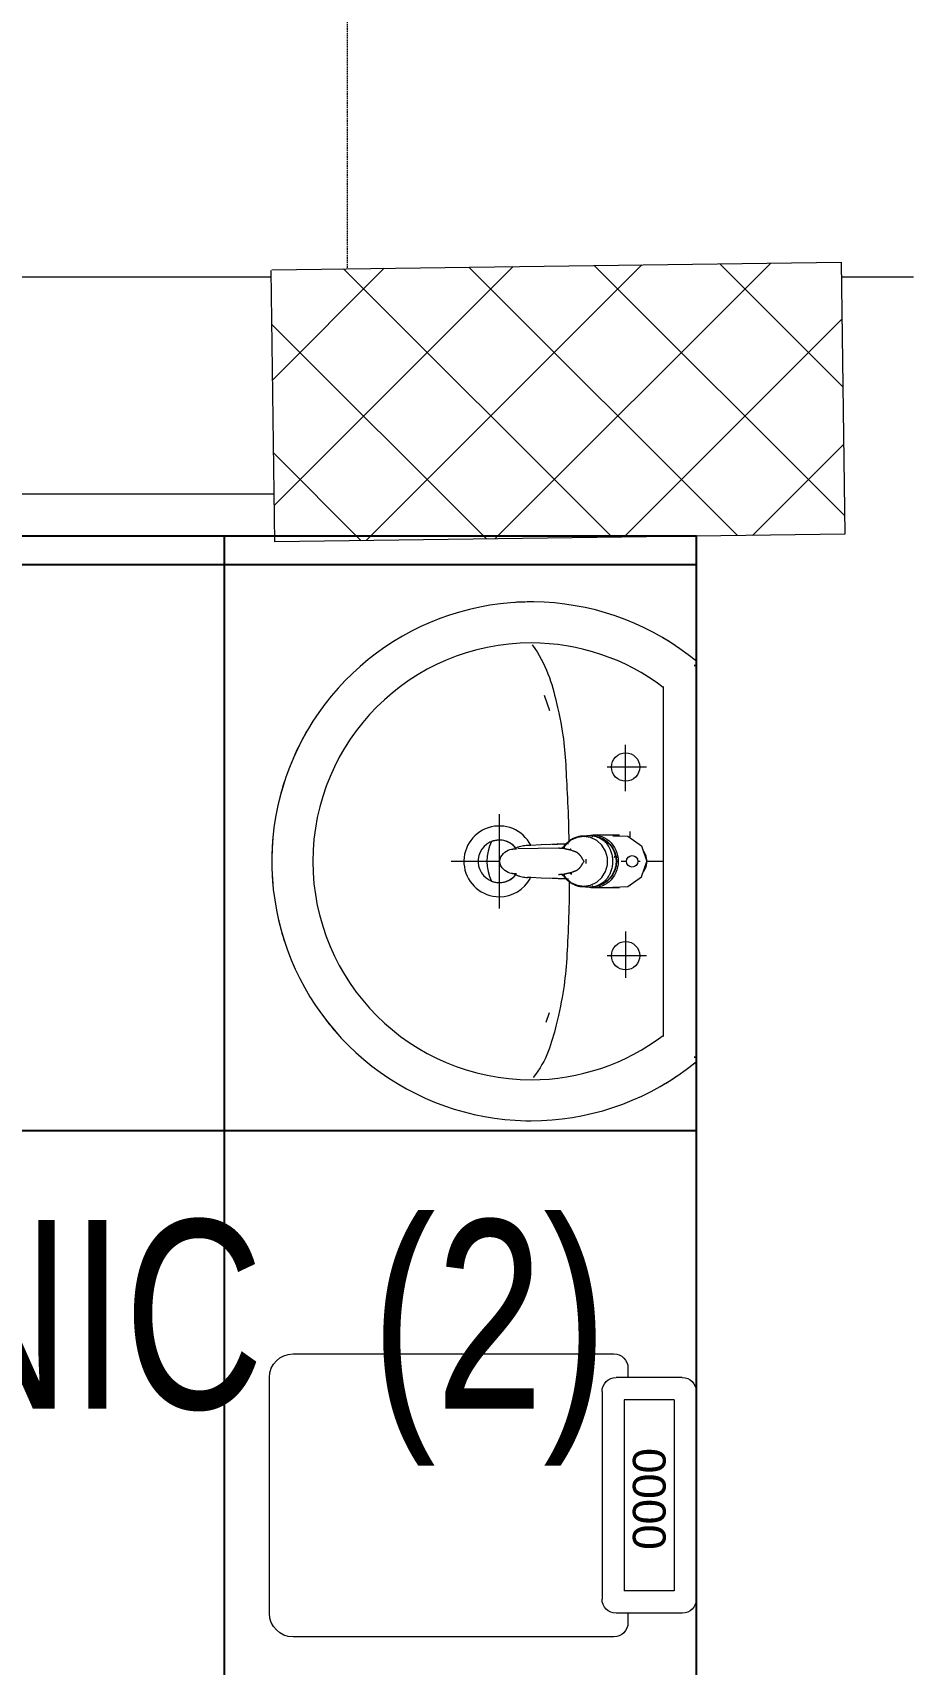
# Model space of a CAD drawing. Extents: x -178977 to 231842, y -29287 to 19916.
# Drawn here: x 48272 to 49206, y 7369 to 9099 of the extents above; entities that cross this region are included whole.
import ezdxf

# ---------------------------------------------------------------- set-up
doc = ezdxf.new("R2010")
doc.units = 0
doc.header["$LTSCALE"] = 0.25
doc.linetypes.add('01-First Floor-FUR$0$HIDDEN', pattern=[9.525, 6.35, -3.175])
doc.linetypes.add('DASHDOT', pattern=[25.4, 12.7, -6.35, 0, -6.35])
for name, color, linetype, lineweight in [('01-First Floor-FUR$0$72_EGR_BASE_TEXT', 252, 'Continuous', 5), ('01-First Floor-FUR$0$C-HYDR-CTCH', 251, 'Continuous', 5), ('01-First Floor-FUR$0$Hatch', 252, 'Continuous', 5), ('01-First Floor-FUR$0$LOADING', 253, 'Continuous', 5), ('01-First Floor-FUR$0$P-SANR-FIXT', 6, 'Continuous', 18), ('01-First Floor-FUR$0$P-SANR-FIXT-1', 6, 'Continuous', 13), ('01-First Floor-FUR$0$Proj', 251, 'Continuous', 5), ('01-First Floor-FUR$0$Walls', 251, 'Continuous', 5), ('E-LITE-CLNG-CNDT', 6, 'DASHDOT', 35)]:
    doc.layers.add(name, color=color, linetype=linetype, lineweight=lineweight)
doc.layers.add('01-First Floor-FUR$0$FALSE CEILING', color=251, linetype='Continuous')
doc.styles.add('01-First Floor-FUR$0$Standard', font='arial.ttf')
doc.styles.add('01-First Floor-FUR$0$X3G_ENTITY_9EC9', font='swisscl.ttf', dxfattribs={"height": 0.2})

# ---------------------------------------------------------------- blocks, each defined once
blk = doc.blocks.new('01-First Floor-FUR$0$FP_138-161_A_00_GFL_-0_080_Einreichung_Grundrisse_100')
at = {"layer": '01-First Floor-FUR$0$P-SANR-FIXT'}
blk.add_line((-0.0044, -0.0019), (-0.0045, -0.0021), dxfattribs=at)
at = {"layer": '01-First Floor-FUR$0$P-SANR-FIXT', "flags": 128}
blk.add_lwpolyline([(-0.0057, -0.0037), (-0.0058, -0.0039), (-0.006, -0.004)], dxfattribs=at)
blk = doc.blocks.new('01-First Floor-FUR$0$FP_139-161_A_00_GFL_-0_080_Einreichung_Grundrisse_100')
at = {"layer": '01-First Floor-FUR$0$P-SANR-FIXT'}
blk.add_line((0.0045, -0.0022), (0.0044, -0.002), dxfattribs=at)
at = {"layer": '01-First Floor-FUR$0$P-SANR-FIXT', "flags": 128}
blk.add_lwpolyline([(0.006, -0.004), (0.0059, -0.0039), (0.0057, -0.0038)], dxfattribs=at)
blk = doc.blocks.new('01-First Floor-FUR$0$IS_Ceraplus_B8204_BIM_BG _1_ - B8204AA - CERAPLUS single lever basin mixer with pop-up waste-V137-161_A_00_GFL_-0_080_Einreichung_Grundrisse_100')
at = {"layer": '01-First Floor-FUR$0$P-SANR-FIXT-1'}
h = blk.add_hatch(dxfattribs=at)
h.set_pattern_fill('FP_26', color=256, style=0, pattern_type=2)
h.set_pattern_definition([(225, (0.009, 0), (0.010607, -0.010607), []), (315, (0.009, 0), (0.010607, 0.010607), [])])
h.paths.add_polyline_path([(0.0056, -0.002), (0.0058, -0.0024), (0.0058, -0.0021)])
h.paths.add_polyline_path([(0.007, -0.0039), (0.0088, -0.0045), (0.0084, -0.0043)])
at = {"layer": '01-First Floor-FUR$0$LOADING'}
for p, q in [((-0.028, 0), (-0.028, -0.0281)), ((0.028, -0.0281), (0.028, 0)), ((-0.0274, -0.0337), (-0.0271, -0.0392)), ((-0.0262, -0.0282), (-0.0263, -0.0287)), ((0.0263, -0.0287), (0.0262, -0.0282)), ((0.0262, -0.0293), (0.0263, -0.0287)), ((0.0271, -0.0392), (0.0274, -0.0337)), ((-0.0137, -0.0512), (-0.0129, -0.0517)), ((0.0124, -0.052), (0.0133, -0.0515)), ((0.014, -0.0647), (0.0133, -0.1077)), ((0.0185, -0.0618), (0.019, -0.0539)), ((0.019, -0.0539), (0.0188, -0.0561))]:
    blk.add_line(p, q, dxfattribs=at)
at = {"layer": '01-First Floor-FUR$0$LOADING', "flags": 128}
for points in [[(-0.0272, -0.0069), (-0.0266, 0.009), (-0.0165, 0.0236), (0, 0.0291)], [(0.0272, -0.0069), (0.0266, 0.009), (0.0165, 0.0236), (0, 0.0291)], [(-0.0176, -0.0568), (-0.0224, -0.0513), (-0.0254, -0.0448), (-0.0264, -0.0376), (-0.0253, -0.0305), (-0.0222, -0.024), (-0.0172, -0.0186), (-0.0109, -0.0147), (-0.0037, -0.0127), (0.0037, -0.0127), (0.0109, -0.0147), (0.0172, -0.0186), (0.0222, -0.024), (0.0253, -0.0305), (0.0264, -0.0376), (0.0254, -0.0448), (0.0224, -0.0513), (0.0176, -0.0568)], [(-0.0271, -0.0393), (-0.027, -0.0403), (-0.0269, -0.0414), (-0.0267, -0.0424), (-0.0265, -0.0434), (-0.0262, -0.0444), (-0.0259, -0.0454), (-0.0255, -0.0464), (-0.0252, -0.0474), (-0.0247, -0.0484), (-0.0243, -0.0493), (-0.0238, -0.0502), (-0.0232, -0.0511), (-0.0226, -0.052), (-0.022, -0.0529), (-0.0214, -0.0537), (-0.0207, -0.0545), (-0.0199, -0.0553), (-0.0192, -0.0561), (-0.0184, -0.0568), (-0.0176, -0.0575), (-0.0173, -0.0577)], [(0.0173, -0.0577), (0.0181, -0.057), (0.0189, -0.0563), (0.0197, -0.0556), (0.0204, -0.0548), (0.0211, -0.054), (0.0218, -0.0532), (0.0224, -0.0523), (0.023, -0.0514), (0.0236, -0.0505), (0.0241, -0.0496), (0.0246, -0.0487), (0.025, -0.0477), (0.0254, -0.0467), (0.0258, -0.0458), (0.0261, -0.0448), (0.0264, -0.0437), (0.0266, -0.0427), (0.0268, -0.0417), (0.027, -0.0407), (0.0271, -0.0396), (0.0271, -0.0393)], [(-0.019, -0.0539), (-0.0185, -0.0615), (-0.0185, -0.0618)], [(-0.0162, -0.0579), (-0.0156, -0.058), (-0.0151, -0.0581), (-0.0146, -0.0583), (-0.0142, -0.0586), (-0.0139, -0.0588), (-0.0138, -0.0591)], [(-0.0138, -0.0591), (-0.0139, -0.0612), (-0.014, -0.0633)], [(0.0138, -0.0591), (0.0139, -0.0588), (0.0142, -0.0586), (0.0146, -0.0583), (0.0151, -0.0581), (0.0156, -0.058), (0.0162, -0.0579)], [(0.014, -0.0633), (0.0139, -0.0612), (0.0138, -0.0591)], [(0.0171, -0.0578), (0.0174, -0.0575), (0.0176, -0.0568)], [(0.0184, -0.0651), (0.0184, -0.0652), (0.0184, -0.0652), (0.0184, -0.0652), (0.0184, -0.0654), (0.0184, -0.0655)], [(-0.0181, -0.0728), (-0.0177, -0.083), (-0.0172, -0.0938)], [(0.0172, -0.0938), (0.0177, -0.083), (0.0181, -0.0728)], [(-0.0129, -0.1142), (-0.0124, -0.1161), (-0.0118, -0.1179), (-0.0109, -0.1197), (-0.0098, -0.1214), (-0.0084, -0.123), (-0.0067, -0.1244), (-0.0047, -0.1255), (-0.0025, -0.1263), (0, -0.1266)], [(0, -0.1266), (0.0025, -0.1263), (0.0047, -0.1255), (0.0067, -0.1244), (0.0084, -0.123), (0.0098, -0.1214), (0.0109, -0.1197), (0.0118, -0.1179), (0.0124, -0.1161), (0.0129, -0.1142)]]:
    blk.add_lwpolyline(points, dxfattribs=at)
at = {"layer": '01-First Floor-FUR$0$LOADING'}
for centre, radius, start, end in [((0, 0.0135), 0.00603, 0, 180), ((0, 0.0135), 0.00603, 180, 0), ((-0.009, 0), 0.005, 300, 315), ((0.009, 0), 0.005, 225, 240)]:
    blk.add_arc(centre, radius, start, end, dxfattribs=at)
for centre, major_axis, start_param, end_param in [((0, -0.0281), (-0.028, 0), 4.712389, 6.47291), ((0, -0.0287), (0.0267, 0), 1.570796, 3.036556), ((0, -0.0287), (0.0263, 0), 2.625648, 2.791756), ((0, -0.0287), (-0.0263, 0), 4.712389, 5.759587), ((0, -0.0281), (0.028, 0), 6.093357, 7.853982), ((0, -0.0287), (0.0267, 0), 0.105099, 1.570796), ((0, -0.0287), (0.0262, 0), 0.523599, 1.570796), ((0, -0.0287), (0.0262, 0), 0.349919, 0.515945), ((0, -0.0321), (0.0275, 0), 3.141823, 3.202701), ((0, -0.0281), (0.028, 0), 3.371221, 3.483334), ((0, -0.0287), (0.0267, 0), 6.059374, 6.108652), ((0, -0.0281), (0.028, 0), 5.94107, 6.05344), ((0, -0.0321), (0.0275, 0), 6.222066, 6.282955), ((0, -0.0321), (0.0275, 0), 3.239313, 3.439417), ((0, -0.0312), (0.0248, 0), 4.111947, 4.191073), ((0, -0.0281), (0.028, 0), 4.202431, 4.259552), ((0, -0.0287), (0.0263, 0), 4.169225, 4.2325), ((0, -0.0281), (0.028, 0), 5.172057, 5.222265), ((0, -0.0321), (0.0275, 0), 5.985527, 6.185455)]:
    blk.add_ellipse(centre, major_axis=major_axis, ratio=0.961262, start_param=start_param, end_param=end_param, dxfattribs=at)
for points, knots in [([(-0.0215, -0.0162), (-0.0216, -0.0163), (-0.0219, -0.0167), (-0.0227, -0.0177), (-0.0238, -0.0192), (-0.0249, -0.0211), (-0.0258, -0.0231), (-0.0266, -0.0253), (-0.0273, -0.0282), (-0.0275, -0.0305), (-0.0275, -0.0321)], [0.7859035, 0.7859035, 0.7859035, 0.7859035, 0.7916667, 0.8055556, 0.8333333, 0.8611111, 0.8888889, 0.9166667, 0.9444444, 1, 1, 1, 1]), ([(0.021, -0.0157), (0.0208, -0.0154), (0.0203, -0.0149), (0.0192, -0.0139), (0.0177, -0.0127), (0.0161, -0.0117), (0.0148, -0.0109), (0.0138, -0.0104), (0.0127, -0.0099), (0.0113, -0.0093), (0.0087, -0.0084), (0.0048, -0.0075), (0, -0.0071), (-0.0048, -0.0075), (-0.0087, -0.0084), (-0.0113, -0.0093), (-0.0127, -0.0099), (-0.0138, -0.0104), (-0.0148, -0.0109), (-0.0161, -0.0117), (-0.0177, -0.0127), (-0.0191, -0.0139), (-0.0202, -0.0149), (-0.0208, -0.0154), (-0.021, -0.0157)], [0.2222222, 0.2222222, 0.2222222, 0.2222222, 0.2361111, 0.25, 0.2777778, 0.3055556, 0.3194444, 0.3333333, 0.3472222, 0.3611111, 0.3888889, 0.4444444, 0.5, 0.5555556, 0.6111111, 0.6388889, 0.6527778, 0.6666667, 0.6805556, 0.6944444, 0.7222222, 0.75, 0.7638889, 0.7777778, 0.7777778, 0.7777778, 0.7777778]), ([(0.0275, -0.0321), (0.0275, -0.0305), (0.0273, -0.0282), (0.0266, -0.0253), (0.0258, -0.0231), (0.0249, -0.0211), (0.0238, -0.0192), (0.0227, -0.0177), (0.0219, -0.0167), (0.0216, -0.0163), (0.0215, -0.0162)], [0, 0, 0, 0, 0.0555556, 0.0833333, 0.1111111, 0.1388889, 0.1666667, 0.1944444, 0.2083333, 0.2142181, 0.2142181, 0.2142181, 0.2142181]), ([(0, -0.0378), (-0.0005, -0.038), (-0.0012, -0.0384), (-0.0021, -0.0389), (-0.0028, -0.0393), (-0.0035, -0.0397), (-0.0042, -0.04), (-0.0049, -0.0405), (-0.0055, -0.0409), (-0.0061, -0.0414), (-0.0067, -0.0419), (-0.0072, -0.0424), (-0.0078, -0.0429), (-0.0083, -0.0435), (-0.0088, -0.0441), (-0.0092, -0.0446), (-0.0096, -0.0452), (-0.01, -0.0459), (-0.0103, -0.0466), (-0.0105, -0.0472), (-0.0107, -0.0477), (-0.0108, -0.0481), (-0.0109, -0.0484), (-0.0111, -0.0489), (-0.0114, -0.0497), (-0.0118, -0.0509), (-0.0122, -0.0521), (-0.0124, -0.053), (-0.0126, -0.0537), (-0.0128, -0.0544), (-0.0129, -0.0552), (-0.0131, -0.0559), (-0.0132, -0.0566), (-0.0134, -0.0572), (-0.0136, -0.0581), (-0.0137, -0.0587), (-0.0138, -0.0591)], [0, 0, 0, 0, 0.055556, 0.083333, 0.111111, 0.138889, 0.166667, 0.194444, 0.222222, 0.25, 0.277778, 0.305556, 0.333333, 0.361111, 0.388889, 0.416667, 0.444444, 0.472222, 0.5, 0.527778, 0.541667, 0.555556, 0.569444, 0.583333, 0.611111, 0.666667, 0.722222, 0.75, 0.777778, 0.805556, 0.833333, 0.861111, 0.888889, 0.916667, 0.944444, 1, 1, 1, 1]), ([(0, -0.0357), (-0.0006, -0.0357), (-0.0013, -0.0357), (-0.002, -0.0357), (-0.0022, -0.0357)], [0, 0, 0, 0, 0.1, 0.1298359, 0.1298359, 0.1298359, 0.1298359]), ([(0.0022, -0.0357), (0.002, -0.0357), (0.0013, -0.0357), (0.0006, -0.0357), (0, -0.0357)], [0.8701578, 0.8701578, 0.8701578, 0.8701578, 0.9, 1, 1, 1, 1]), ([(0.0138, -0.0591), (0.0137, -0.0587), (0.0136, -0.0581), (0.0134, -0.0572), (0.0132, -0.0566), (0.0131, -0.0559), (0.0129, -0.0552), (0.0128, -0.0544), (0.0126, -0.0537), (0.0124, -0.053), (0.0122, -0.0521), (0.0118, -0.0509), (0.0114, -0.0497), (0.0111, -0.0489), (0.0109, -0.0484), (0.0108, -0.0481), (0.0107, -0.0477), (0.0105, -0.0472), (0.0103, -0.0466), (0.01, -0.0459), (0.0096, -0.0452), (0.0092, -0.0446), (0.0088, -0.0441), (0.0083, -0.0435), (0.0078, -0.0429), (0.0072, -0.0424), (0.0067, -0.0419), (0.0061, -0.0414), (0.0055, -0.0409), (0.0049, -0.0405), (0.0042, -0.04), (0.0035, -0.0397), (0.0028, -0.0393), (0.0021, -0.0389), (0.0012, -0.0384), (0.0005, -0.038), (0, -0.0378)], [0, 0, 0, 0, 0.055556, 0.083333, 0.111111, 0.138889, 0.166667, 0.194444, 0.222222, 0.25, 0.277778, 0.333333, 0.388889, 0.416667, 0.430556, 0.444444, 0.458333, 0.472222, 0.5, 0.527778, 0.555556, 0.583333, 0.611111, 0.638889, 0.666667, 0.694444, 0.722222, 0.75, 0.777778, 0.805556, 0.833333, 0.861111, 0.888889, 0.916667, 0.944444, 1, 1, 1, 1]), ([(-0.0188, -0.0538), (-0.0188, -0.0547), (-0.0186, -0.0582), (-0.0185, -0.0619), (-0.0184, -0.0646)], [0.6724021, 0.6724021, 0.6724021, 0.6724021, 0.75, 1, 1, 1, 1]), ([(-0.0162, -0.0579), (-0.0162, -0.0578), (-0.0163, -0.0578), (-0.0165, -0.0577), (-0.0166, -0.0575), (-0.0167, -0.0574), (-0.0169, -0.0573), (-0.017, -0.0572), (-0.0172, -0.0571), (-0.0173, -0.057), (-0.0175, -0.0569), (-0.0176, -0.0568)], [0, 0, 0, 0, 0.1, 0.2, 0.3, 0.4, 0.5, 0.6, 0.7, 0.8, 1, 1, 1, 1]), ([(-0.0148, -0.0587), (-0.015, -0.0586), (-0.0159, -0.0583), (-0.0167, -0.058), (-0.0172, -0.0578)], [0.8, 0.8, 0.8, 0.8, 0.85, 1, 1, 1, 1]), ([(0.0141, -0.0613), (0.0141, -0.0611), (0.0143, -0.0608), (0.0145, -0.0604), (0.0148, -0.06), (0.0151, -0.0596), (0.0153, -0.0594), (0.0155, -0.0592), (0.0156, -0.059), (0.0158, -0.0588), (0.016, -0.0587), (0.0163, -0.0585), (0.0165, -0.0583), (0.0166, -0.0582)], [0.3333333, 0.3333333, 0.3333333, 0.3333333, 0.4166667, 0.5, 0.5833333, 0.6666667, 0.7083333, 0.75, 0.7916667, 0.8333333, 0.875, 0.9166667, 1, 1, 1, 1]), ([(0.0176, -0.0568), (0.0175, -0.0569), (0.0173, -0.057), (0.0172, -0.0571), (0.017, -0.0572), (0.0169, -0.0573), (0.0167, -0.0574), (0.0166, -0.0575), (0.0165, -0.0577), (0.0163, -0.0578), (0.0162, -0.0578), (0.0162, -0.0579)], [0, 0, 0, 0, 0.2, 0.3, 0.4, 0.5, 0.6, 0.7, 0.8, 0.9, 1, 1, 1, 1]), ([(0.0184, -0.0646), (0.0185, -0.0619), (0.0186, -0.0582), (0.0188, -0.0547), (0.0188, -0.0538)], [0, 0, 0, 0, 0.25, 0.3275586, 0.3275586, 0.3275586, 0.3275586]), ([(-0.0131, -0.1116), (-0.0132, -0.1115), (-0.0135, -0.1109), (-0.0141, -0.1099), (-0.0147, -0.1086), (-0.0153, -0.1072), (-0.0159, -0.1053), (-0.0167, -0.1021), (-0.0171, -0.0992), (-0.0171, -0.0973)], [0.4856715, 0.4856715, 0.4856715, 0.4856715, 0.5, 0.55, 0.6, 0.65, 0.7, 0.8, 1, 1, 1, 1]), ([(0.0131, -0.1116), (0.0133, -0.1113), (0.0137, -0.1106), (0.0142, -0.1096), (0.0147, -0.1084), (0.0153, -0.1072), (0.0159, -0.1053), (0.0167, -0.1021), (0.0171, -0.0992), (0.0171, -0.0973)], [-0.5143371, -0.5143371, -0.5143371, -0.5143371, -0.475, -0.4375, -0.4, -0.35, -0.3, -0.2, 0, 0, 0, 0]), ([(-0.0132, -0.1091), (-0.0132, -0.1096), (-0.0132, -0.1103), (-0.0132, -0.1111), (-0.0132, -0.1115), (-0.0132, -0.1118), (-0.0131, -0.1122), (-0.0131, -0.1125), (-0.0131, -0.1128), (-0.0131, -0.1131), (-0.013, -0.1134), (-0.013, -0.1138), (-0.0129, -0.1141), (-0.0129, -0.1142)], [0.2, 0.2, 0.2, 0.2, 0.4, 0.5, 0.55, 0.6, 0.65, 0.7, 0.75, 0.8, 0.85, 0.9, 1, 1, 1, 1]), ([(0.0129, -0.1142), (0.0129, -0.1141), (0.013, -0.1138), (0.013, -0.1134), (0.0131, -0.1131), (0.0131, -0.1128), (0.0131, -0.1125), (0.0131, -0.1122), (0.0132, -0.1118), (0.0132, -0.1115), (0.0132, -0.1111), (0.0132, -0.1103), (0.0132, -0.1096), (0.0132, -0.1091)], [0, 0, 0, 0, 0.1, 0.15, 0.2, 0.25, 0.3, 0.35, 0.4, 0.45, 0.5, 0.6, 0.8, 0.8, 0.8, 0.8])]:
    blk.add_open_spline(points, degree=3, knots=knots, dxfattribs=at)
for points in [[(-0.0184, -0.0646), (-0.0183, -0.0659), (-0.0182, -0.0684), (-0.0181, -0.0709), (-0.0181, -0.0721)], [(-0.0172, -0.0578), (-0.0171, -0.0578), (-0.0169, -0.058), (-0.0167, -0.0581), (-0.0166, -0.0582)], [(-0.0162, -0.0579), (-0.0162, -0.0579), (-0.0164, -0.0581), (-0.0165, -0.0582), (-0.0166, -0.0583), (-0.0166, -0.0582), (-0.0166, -0.0582)], [(-0.0166, -0.0582), (-0.0163, -0.0585), (-0.0156, -0.059), (-0.0148, -0.0599), (-0.0142, -0.0609), (-0.0139, -0.0617), (-0.0138, -0.0621)], [(-0.014, -0.0633), (-0.014, -0.0633), (-0.014, -0.0633), (-0.014, -0.0633)], [(-0.014, -0.0646), (-0.014, -0.0644), (-0.014, -0.064), (-0.014, -0.0635), (-0.014, -0.0633)], [(0.014, -0.0633), (0.014, -0.0633), (0.014, -0.0633), (0.014, -0.0633)], [(0.014, -0.0633), (0.014, -0.0635), (0.014, -0.064), (0.014, -0.0644), (0.014, -0.0647)], [(0.0172, -0.0578), (0.0168, -0.0579), (0.0158, -0.0583), (0.0147, -0.0587), (0.0141, -0.059)], [(0.0166, -0.0582), (0.0166, -0.0582), (0.0166, -0.0583), (0.0165, -0.0582), (0.0164, -0.0581), (0.0162, -0.0579), (0.0162, -0.0579)], [(0.0166, -0.0582), (0.0167, -0.0582), (0.0168, -0.0581), (0.0169, -0.058), (0.0169, -0.058)], [(0.0169, -0.058), (0.017, -0.0579), (0.0171, -0.0579), (0.0171, -0.0578)], [(0.0181, -0.0721), (0.0181, -0.0709), (0.0182, -0.0684), (0.0183, -0.0659), (0.0184, -0.0646)], [(-0.0172, -0.0938), (-0.0172, -0.0944), (-0.0172, -0.0956), (-0.0171, -0.0967), (-0.0171, -0.0973)], [(0.0171, -0.0973), (0.0171, -0.0967), (0.0172, -0.0956), (0.0172, -0.0944), (0.0172, -0.0938)]]:
    blk.add_open_spline(points, degree=3, dxfattribs=at)
for name in ['01-First Floor-FUR$0$FP_138-161_A_00_GFL_-0_080_Einreichung_Grundrisse_100', '01-First Floor-FUR$0$FP_139-161_A_00_GFL_-0_080_Einreichung_Grundrisse_100']:
    blk.add_blockref(name, (0, 0), dxfattribs=at)
blk = doc.blocks.new('01-First Floor-FUR$0$_100_WB_KER_REN_55x45x18 - _100_WB_KER_REN_55x45x18-V63-161_A_00_GFL_-0_080_Einreichung_Grundrisse_100')
at = {"layer": '01-First Floor-FUR$0$LOADING'}
for p, q in [((-0.2075, 0.225), (-0.2075, 0.2227)), ((0.2074, 0.225), (-0.2074, 0.225)), ((0.2075, 0.2227), (0.2075, 0.225)), ((-0.1855, 0.1899), (0.1855, 0.1899)), ((0, 0.1899), (0, 0.1724)), ((-0.1, 0.172), (-0.1, 0.1303)), ((0, 0.1656), (0, 0.1628)), ((0.1, 0.172), (0.1, 0.1303)), ((-0.0744, 0.15), (-0.1234, 0.15)), ((-0.0259, 0.155), (-0.0315, 0.155)), ((0, 0.1509), (0, 0.1454)), ((0, 0.1422), (0, 0.1399)), ((0.026, 0.155), (0.0248, 0.155)), ((0.0744, 0.15), (0.1234, 0.15)), ((-0.1763, 0.0637), (-0.1598, 0.0692)), ((0.1605, 0.0691), (0.1707, 0.0656)), ((-0.05, 0.0161), (0.05, 0.0161)), ((0, 0.0168), (0, -0.0348))]:
    blk.add_line(p, q, dxfattribs=at)
at = {"layer": '01-First Floor-FUR$0$LOADING', "flags": 128}
for points in [[(-0.2121, 0.225), (-0.219, 0.2164), (-0.2254, 0.2075), (-0.2316, 0.1983), (-0.2373, 0.189), (-0.2427, 0.1794), (-0.2476, 0.1696), (-0.2522, 0.1596), (-0.2564, 0.1494), (-0.2602, 0.1391), (-0.2635, 0.1286), (-0.2665, 0.118), (-0.269, 0.1073), (-0.271, 0.0965), (-0.2727, 0.0856), (-0.2739, 0.0747), (-0.2747, 0.0637), (-0.275, 0.0527), (-0.275, 0.05)], [(0.275, 0.05), (0.2748, 0.061), (0.2741, 0.072), (0.273, 0.0829), (0.2715, 0.0938), (0.2695, 0.1046), (0.2671, 0.1154), (0.2643, 0.126), (0.261, 0.1365), (0.2574, 0.1469), (0.2533, 0.1571), (0.2488, 0.1671), (0.2439, 0.177), (0.2387, 0.1866), (0.233, 0.1961), (0.227, 0.2053), (0.2206, 0.2142), (0.2138, 0.2229), (0.2121, 0.225)], [(-0.275, 0.05), (-0.2748, 0.039), (-0.2741, 0.028), (-0.273, 0.0171), (-0.2715, 0.0062), (-0.2695, -0.0046), (-0.2671, -0.0154), (-0.2643, -0.026), (-0.261, -0.0365), (-0.2574, -0.0469), (-0.2533, -0.0571), (-0.2488, -0.0671), (-0.2439, -0.077), (-0.2387, -0.0866), (-0.233, -0.0961), (-0.227, -0.1053), (-0.2206, -0.1142), (-0.2138, -0.1229), (-0.2067, -0.1313), (-0.1993, -0.1395), (-0.1916, -0.1473), (-0.1836, -0.1548), (-0.1752, -0.162), (-0.1666, -0.1688), (-0.1577, -0.1753), (-0.1486, -0.1814), (-0.1392, -0.1872), (-0.1296, -0.1925), (-0.1198, -0.1975), (-0.1098, -0.2021), (-0.0996, -0.2063), (-0.0893, -0.2101), (-0.0788, -0.2135), (-0.0682, -0.2164), (-0.0575, -0.2189), (-0.0467, -0.221), (-0.0359, -0.2227), (-0.0249, -0.2239), (-0.014, -0.2246), (-0.003, -0.225), (0.008, -0.2249), (0.019, -0.2243), (0.03, -0.2234), (0.0409, -0.2219), (0.0517, -0.2201), (0.0625, -0.2178), (0.0731, -0.2151), (0.0837, -0.212), (0.0941, -0.2084), (0.1043, -0.2044), (0.1144, -0.2001), (0.1243, -0.1953), (0.1341, -0.1901), (0.1436, -0.1846), (0.1528, -0.1786), (0.1618, -0.1723), (0.1706, -0.1657), (0.1791, -0.1587), (0.1873, -0.1514), (0.1952, -0.1437), (0.2028, -0.1358), (0.21, -0.1275), (0.217, -0.119), (0.2236, -0.1101), (0.2298, -0.1011), (0.2356, -0.0918), (0.2411, -0.0822), (0.2462, -0.0725), (0.2509, -0.0625), (0.2552, -0.0524), (0.2591, -0.0421), (0.2626, -0.0317), (0.2656, -0.0211), (0.2683, -0.0104), (0.2705, 0.0003), (0.2722, 0.0112), (0.2736, 0.0221), (0.2745, 0.0331), (0.2749, 0.0441), (0.275, 0.05)]]:
    blk.add_lwpolyline(points, dxfattribs=at)
at = {"layer": '01-First Floor-FUR$0$LOADING'}
for centre in [(-0.1, 0.15), (0.1, 0.15)]:
    blk.add_circle(centre, 0.015, dxfattribs=at)
for centre, radius, start, end in [((0, 0.05), 0.275, 140.4788, 141.2381), ((0, 0.05), 0.275, 38.7619, 39.5212), ((0, 0.05), 0.275, 145.9324, 150.3591), ((0, 0.05), 0.275, 29.6409, 34.0676), ((0, 0.05), 0.2315, 142.8209, 180), ((0, 0.05), 0.2315, 0, 37.1791), ((0, 0.155), 0.0175, 54.0899, 125.9101), ((0, 0.155), 0.0175, 68.869, 83.8798), ((0, 0.155), 0.0175, 251.9463, 258.2346), ((0, 0.05), 0.275, 180, 183.6225), ((0, 0.05), 0.2315, 180, 0), ((0, 0.0161), 0.0375, 117.1305, 0), ((0, 0.0161), 0.0375, 0, 61.4146), ((0, 0.0161), 0.0225, 129.5025, 0), ((0, 0.0161), 0.0225, 156.725, 162.0134), ((0, 0.0161), 0.0225, 138.0808, 143.3939), ((0, 0.0161), 0.0225, 0, 51.4286), ((0, 0.0161), 0.0225, 36.616, 41.9265), ((0, 0.0161), 0.0225, 17.9887, 23.276), ((0, 0.0161), 0.0225, 180, 193.3417), ((0, 0.0161), 0.0225, 197.0466, 201.508), ((0, 0.05), 0.047, 243.4433, 296.5567), ((0, 0.0161), 0.0225, 338.492, 342.9534), ((0, 0.0161), 0.0225, 346.6583, 0), ((0, 0.05), 0.275, 307.6689, 312), ((0, 0.05), 0.275, 240, 245.6589), ((0, 0.05), 0.275, 252, 257.5535), ((0, 0.05), 0.275, 264, 276), ((0, 0.05), 0.275, 282.9241, 288)]:
    blk.add_arc(centre, radius, start, end, dxfattribs=at)
for points, knots in [([(-0.2074, 0.225), (-0.2078, 0.225), (-0.2086, 0.225), (-0.2095, 0.225), (-0.2102, 0.225), (-0.2106, 0.225), (-0.2109, 0.225), (-0.2111, 0.225), (-0.2114, 0.225), (-0.2116, 0.225), (-0.2118, 0.225), (-0.2119, 0.225), (-0.2119, 0.225)], [-1, -1, -1, -1, -0.8333333, -0.6666667, -0.5833333, -0.5, -0.4583333, -0.4166667, -0.3333333, -0.2916667, -0.25, -0.1666667, -0.1666667, -0.1666667, -0.1666667]), ([(0.2119, 0.225), (0.2119, 0.225), (0.2118, 0.225), (0.2116, 0.225), (0.2114, 0.225), (0.2111, 0.225), (0.2109, 0.225), (0.2106, 0.225), (0.2102, 0.225), (0.2095, 0.225), (0.2086, 0.225), (0.2078, 0.225), (0.2074, 0.225)], [-0.8333333, -0.8333333, -0.8333333, -0.8333333, -0.75, -0.7083333, -0.6666667, -0.5833333, -0.5416667, -0.5, -0.4166667, -0.3333333, -0.1666667, 0, 0, 0, 0]), ([(-0.0037, 0.1721), (-0.0046, 0.1719), (-0.0064, 0.1714), (-0.0081, 0.1705), (-0.009, 0.17)], [0.5653198, 0.5653198, 0.5653198, 0.5653198, 0.6111111, 0.6666667, 0.6666667, 0.6666667, 0.6666667]), ([(0.009, 0.17), (0.0086, 0.1703), (0.0077, 0.1708), (0.0059, 0.1715), (0.0046, 0.1719), (0.0037, 0.1721)], [0.3333333, 0.3333333, 0.3333333, 0.3333333, 0.3611111, 0.3888889, 0.4346482, 0.4346482, 0.4346482, 0.4346482]), ([(-0.2294, 0.0509), (-0.2103, 0.066), (-0.1431, 0.0839), (-0.1084, 0.0863), (-0.0496, 0.0893), (-0.0206, 0.0899)], [0.0392191, 0.0392191, 0.0392191, 0.0392191, 0.1715289, 0.4228457, 0.6475389, 0.6475389, 0.6475389, 0.6475389]), ([(0.0209, 0.0903), (0.0512, 0.0901), (0.1113, 0.0879), (0.1514, 0.0828), (0.2115, 0.0665), (0.2292, 0.052)], [0.7533082, 0.7533082, 0.7533082, 0.7533082, 0.9865548, 1.235629, 1.3638988, 1.3638988, 1.3638988, 1.3638988]), ([(-0.0141, 0.0337), (-0.0162, 0.0319), (-0.0207, 0.0267), (-0.0225, 0.02), (-0.0225, 0.0161)], [0.7144203, 0.7144203, 0.7144203, 0.7144203, 0.8333333, 1, 1, 1, 1]), ([(0.0225, 0.0161), (0.0225, 0.0187), (0.0216, 0.0239), (0.0182, 0.0298), (0.0152, 0.0327), (0.0141, 0.0337)], [0, 0, 0, 0, 0.1111111, 0.2222222, 0.285568, 0.285568, 0.285568, 0.285568])]:
    blk.add_open_spline(points, degree=3, knots=knots, dxfattribs=at)
for points in [[(-0.2075, 0.2227), (-0.2075, 0.2231), (-0.2075, 0.2235), (-0.2075, 0.2239)], [(0.2075, 0.2239), (0.2075, 0.2235), (0.2075, 0.2231), (0.2075, 0.2227)], [(-0.1852, 0.1899), (-0.1853, 0.1899), (-0.1854, 0.1899), (-0.1855, 0.1899)], [(0.1855, 0.1899), (0.1854, 0.1899), (0.1853, 0.1899), (0.1852, 0.1899)], [(-0.0009, 0.1725), (-0.0013, 0.1725), (-0.0018, 0.1724), (-0.0022, 0.1724)], [(0.0022, 0.1724), (0.0018, 0.1724), (0.0013, 0.1725), (0.0009, 0.1725)], [(-0.0225, 0.0161), (-0.0225, 0.0147), (-0.0222, 0.012), (-0.0215, 0.0093), (-0.021, 0.008)], [(0.021, 0.008), (0.0215, 0.0093), (0.0222, 0.012), (0.0225, 0.0147), (0.0225, 0.0161)]]:
    blk.add_open_spline(points, degree=3, dxfattribs=at)
at = {"layer": '01-First Floor-FUR$0$LOADING', "xscale": -1, "rotation": 5.088887490341627e-12}
blk.add_blockref('01-First Floor-FUR$0$IS_Ceraplus_B8204_BIM_BG _1_ - B8204AA - CERAPLUS single lever basin mixer with pop-up waste-V137-161_A_00_GFL_-0_080_Einreichung_Grundrisse_100', (0, 0.1434), dxfattribs=at)
blk = doc.blocks.new('01-First Floor-FUR$0$HF13461A-P')
at = {"layer": '01-First Floor-FUR$0$LOADING'}
for p, q in [((0.2579, 0.4503), (0.0379, 0.4503)), ((0.0229, 0.4353), (0.0229, 0.3653)), ((0.2729, 0.4353), (0.2729, 0.3653)), ((0.2493, 0.4266), (0.0466, 0.4266)), ((0.0466, 0.4266), (0.0466, 0.3739)), ((0.2493, 0.4266), (0.2493, 0.3739)), ((0.0229, 0.3778), (0.0129, 0.3778)), ((0.2493, 0.3739), (0.0466, 0.3739)), ((0.2829, 0.3778), (0.2729, 0.3778)), ((-0.0021, 0.3628), (-0.0021, 0.0228)), ((0.2579, 0.3503), (0.0379, 0.3503)), ((0.2979, 0.0228), (0.2979, 0.3628)), ((0.0229, -0.0022), (0.2729, -0.0022))]:
    blk.add_line(p, q, dxfattribs=at)
for centre, radius, start, end in [((0.0379, 0.4353), 0.015, 90, 180), ((0.2579, 0.4353), 0.015, 0, 90), ((0.0129, 0.3628), 0.015, 90, 180), ((0.0379, 0.3653), 0.015, 180, 270), ((0.2579, 0.3653), 0.015, 270, 0), ((0.2829, 0.3628), 0.015, 0, 90), ((0.0229, 0.0228), 0.025, 180, 270), ((0.2729, 0.0228), 0.025, 270, 0)]:
    blk.add_arc(centre, radius, start, end, dxfattribs=at)
at = {"layer": '01-First Floor-FUR$0$LOADING', "style": '01-First Floor-FUR$0$Standard'}
blk.add_text('0000', height=0.03477, dxfattribs=at).set_placement((0.0901, 0.3829))
blk = doc.blocks.new('01-First Floor-FUR')
at = {"layer": '01-First Floor-FUR$0$Hatch'}
h = blk.add_hatch(dxfattribs=at)
h.set_pattern_fill('ANSI37', color=256, scale=30)
h.set_pattern_definition([(45, (-1823.345, -13062.25), (-67.35192, 67.35192), []), (135, (-1823.345, -13062.25), (-67.35192, -67.35192), [])])
h.paths.add_polyline_path([(49129.3, 8855.6), (48525.4, 8847.5), (48529.3, 8559.1), (49133.2, 8567.2)])
h.paths.add_polyline_path([(41968.6, 8847.9), (41385, 8842.5), (41365.1, 8551.1), (41948.6, 8556.5)])
h.paths.add_polyline_path([(27591.6, 8840.5), (26992.5, 8836.4), (26986.8, 8543.4), (27585.9, 8547.5)])
h.paths.add_polyline_path([(34776.8, 8842.7), (34175.6, 8835.2), (34167.4, 8549.5), (34768.6, 8557)])
h.paths.add_polyline_path([(20372.4, 8849.8), (19765.9, 8827.9), (19780.4, 8535.4), (20386.9, 8557.2)])
h.paths.add_polyline_path([(13635.8, 8839.4), (12413.8, 8863.3), (12407.4, 8567.2), (13629.3, 8543.3)])
h.paths.add_polyline_path([(13649.8, 1639.3), (12434.8, 1623.6), (12421.4, 1331.2), (13636.4, 1346.9)])
h.paths.add_polyline_path([(13623.8, -5553.9), (12420.7, -5569.8), (12415, -5862.9), (13618.1, -5846.9)])
h.paths.add_polyline_path([(13642.3, -12752.6), (12445.6, -12764), (12448.4, -13058.5), (13645.1, -13047)])
h.paths.add_polyline_path([(6007.3, -12750.5), (5403.7, -12754.2), (5414.4, -13039.6), (6017.9, -13035.9)])
h.paths.add_polyline_path([(5991.8, -5552.5), (5395, -5550.9), (5394.9, -5852.1), (5991.7, -5853.6)])
h.paths.add_polyline_path([(6001.7, 1637.1), (5382.4, 1638.3), (5371.8, 1335.4), (5991.1, 1334.1)])
h.paths.add_polyline_path([(5978.4, 8816.5), (5377.7, 8830.9), (5374.1, 8541.3), (5974.8, 8526.8)])
h.paths.add_polyline_path([(-1220.7, 8814.6), (-1823.3, 8837.3), (-1821.5, 8549), (-1218.8, 8526.3)])
h.paths.add_polyline_path([(-1213, -5563.7), (-1815, -5570.7), (-1811.6, -5862.3), (-1209.6, -5855.3)])
h.paths.add_polyline_path([(-1195.5, -12758.3), (-1793.9, -12759.3), (-1789, -13060), (-1190.6, -13059)])
h.paths.add_polyline_path([(20391.2, -12745), (19785.5, -12758), (19791.3, -13059.2), (20396.9, -13046.2)])
h.paths.add_polyline_path([(20384.7, -5552.6), (19790.3, -5570.1), (19792.4, -5866.7), (20386.8, -5849.1)])
h.paths.add_polyline_path([(20376, 1655.5), (19777, 1647.8), (19781.1, 1347.6), (20380, 1355.3)])
h.paths.add_polyline_path([(27576.3, 1640.2), (26974.4, 1644.9), (26978.6, 1352.8), (27580.6, 1348.1)])
h.paths.add_polyline_path([(27580.1, -5542.5), (26976.2, -5560), (26989.7, -5860.1), (27589.8, -5839.1)])
h.paths.add_polyline_path([(27596.2, -12758.5), (26992.3, -12751.9), (26990, -13037.6), (27593.8, -13044.2)])
h.paths.add_polyline_path([(34794.7, -12748), (34197.4, -12762.6), (34206.4, -13062.3), (34803.7, -13047.7)])
h.paths.add_polyline_path([(34787.4, -5559.7), (34186.1, -5557.7), (34187.2, -5855), (34788.5, -5856.9)])
h.paths.add_polyline_path([(34750.9, 1644.2), (34170.1, 1648.9), (34189.8, 1359), (34770.6, 1354.3)])
h.paths.add_polyline_path([(41954.3, 1643.4), (41356.7, 1657.2), (41358.7, 1365.3), (41956.3, 1351.5)])
h.paths.add_polyline_path([(41955.3, -5555.1), (41386.9, -5562.7), (41388.7, -5856.9), (41957.1, -5849.3)])
h.paths.add_polyline_path([(41992.3, -12752.3), (41387.1, -12754.9), (41388.4, -13059.5), (41993.7, -13056.8)])
h.paths.add_polyline_path([(49166.6, -12752.8), (48578.6, -12736.7), (48565.4, -13043.9), (49153.3, -13060)])
h.paths.add_polyline_path([(49150.8, -5553.4), (48547.6, -5552.3), (48545.6, -5848.8), (49148.8, -5849.9)])
at = {"layer": '01-First Floor-FUR$0$C-HYDR-CTCH', "elevation": 0, "flags": 128}
blk.add_lwpolyline([(48525.9, 8847.5), (49129.3, 8855.6), (49133.2, 8567.2), (48529.3, 8559.1), (48525.4, 8846.6)], dxfattribs=at)
at = {"layer": '01-First Floor-FUR$0$FALSE CEILING', "linetype": 'Continuous'}
for p, q in [((48476, 5535), (48476, 8565.1)), ((45476, 8535), (48976, 8535)), ((45476, 7935), (48976, 7935))]:
    blk.add_line(p, q, dxfattribs=at)
at = {"layer": '01-First Floor-FUR$0$FALSE CEILING'}
blk.add_lwpolyline([(45476, 5535), (48976, 5535), (48976, 8565.1), (45476, 8565.1)], close=True, dxfattribs=at)
at = {"layer": '01-First Floor-FUR$0$Proj', "linetype": '01-First Floor-FUR$0$HIDDEN'}
blk.add_line((48606, 11289.6), (48606, 8848.6), dxfattribs=at)
at = {"layer": '01-First Floor-FUR$0$Walls'}
for p, q in [((45376, 8840), (48525.5, 8840)), ((49129.5, 8840), (49206, 8840)), ((45476, 8610), (48528.6, 8610)), ((48976, 7340), (48976, 8565.1))]:
    blk.add_line(p, q, dxfattribs=at)
at = {"layer": '01-First Floor-FUR$0$LOADING', "xscale": 1000, "yscale": 1000, "zscale": 1000, "rotation": 270}
blk.add_blockref('01-First Floor-FUR$0$_100_WB_KER_REN_55x45x18 - _100_WB_KER_REN_55x45x18-V63-161_A_00_GFL_-0_080_Einreichung_Grundrisse_100', (48751, 8220.4, -0.1), dxfattribs=at)
at = {"layer": '01-First Floor-FUR$0$LOADING', "lineweight": 0, "xscale": -1000, "yscale": 1000, "zscale": 1000, "rotation": 270}
blk.add_blockref('01-First Floor-FUR$0$HF13461A-P', (48525.7, 7400.4, -0.1), dxfattribs=at)
at = {"layer": '01-First Floor-FUR$0$72_EGR_BASE_TEXT', "insert": (47424, 7840.1, 0), "char_height": 200, "attachment_point": 2, "style": '01-First Floor-FUR$0$X3G_ENTITY_9EC9'}
blk.add_mtext('ENDOCRINOLOGY CLINIC  (2)', dxfattribs=at)

msp = doc.modelspace()

# ---------------------------------------------------------------- block references
at = {"layer": 'E-LITE-CLNG-CNDT'}
msp.add_blockref('01-First Floor-FUR', (0, 0), dxfattribs=at)

doc.saveas('drawing.dxf')
